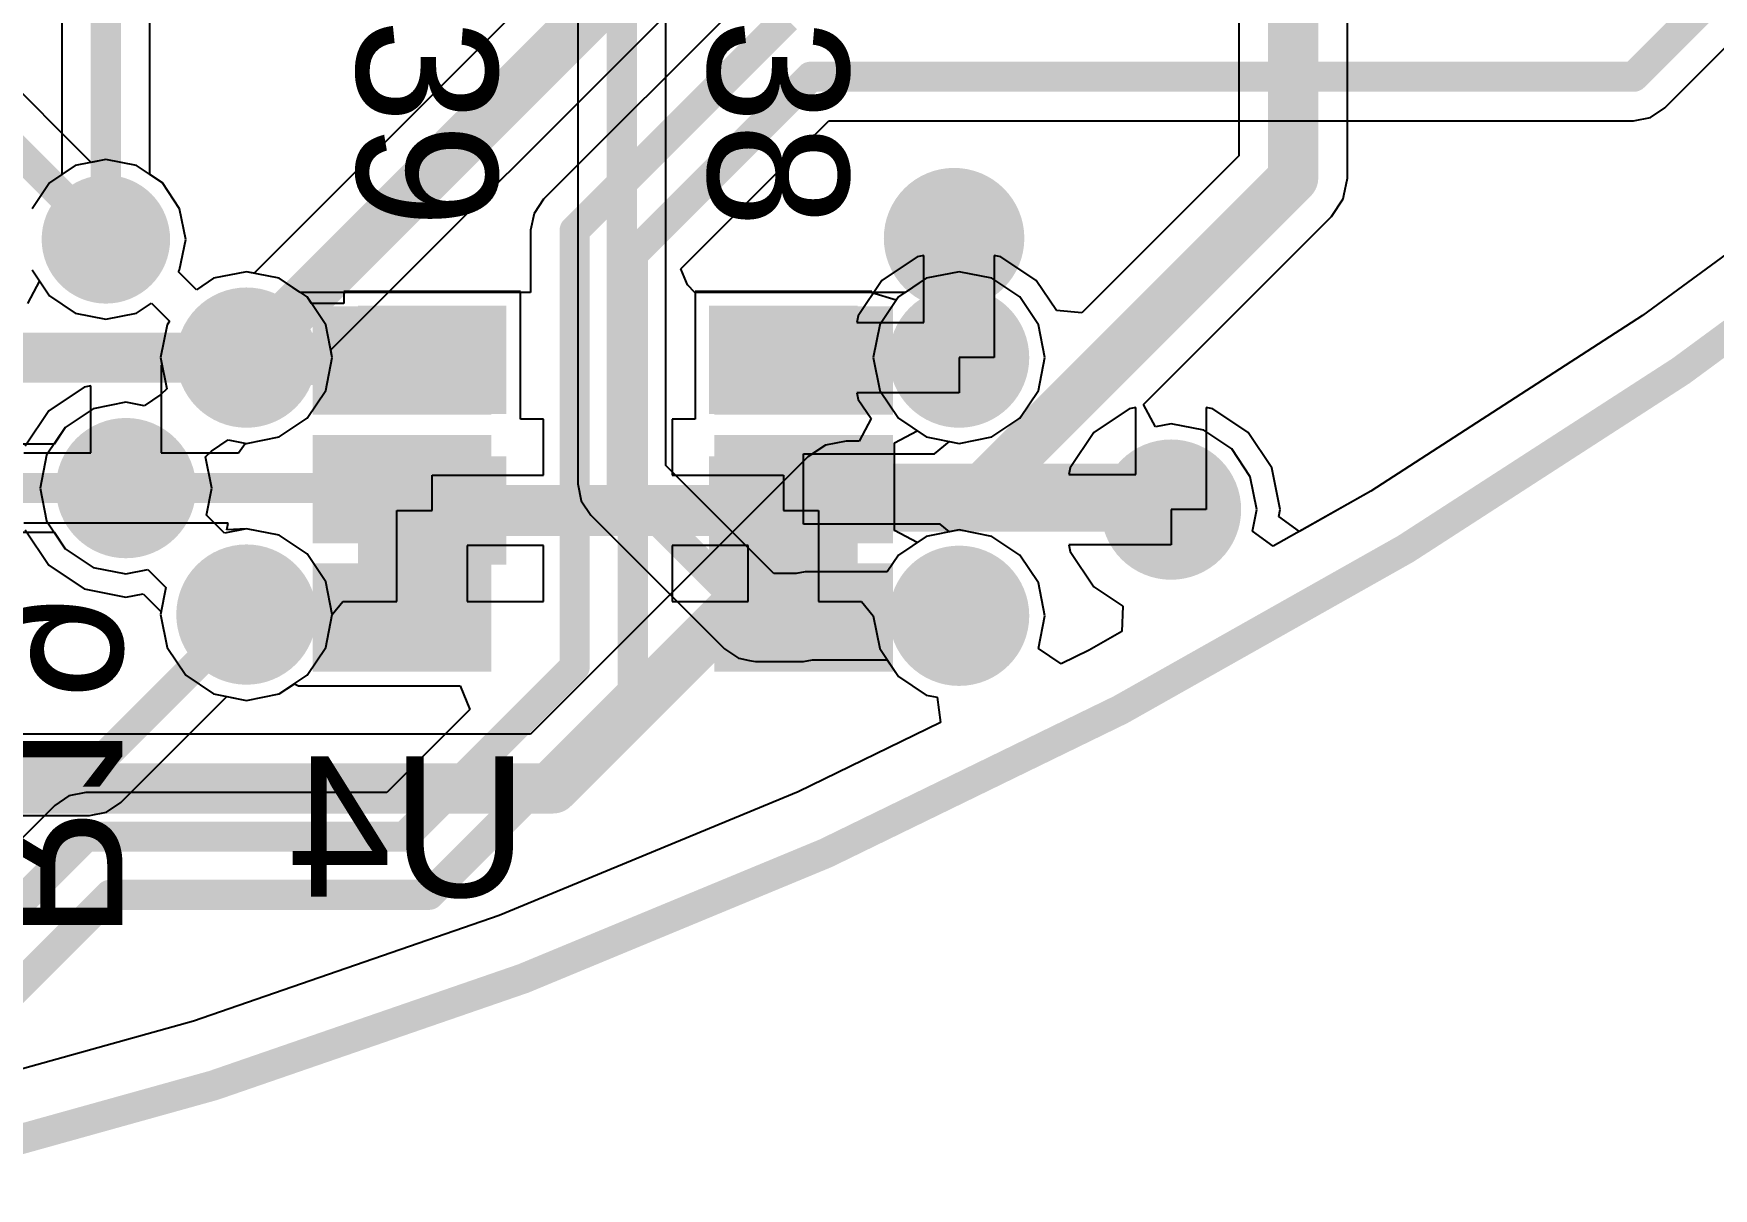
# Model space of a CAD drawing. Header units: millimetres. Extents: x 73 to 190, y 73 to 267.
# Drawn here: x 107.14 to 115.51, y 73.7 to 79.45 of the extents above; entities that cross this region are included whole.
import ezdxf

# ---------------------------------------------------------------- set-up
doc = ezdxf.new("R2010")
doc.units = ezdxf.units.MM
for name, color, linetype in [('BottomLayer', 5, 'Continuous'), ('BottomOverlay', 54, 'Continuous'), ('BottomPaste', 16, 'Continuous'), ('BottomSolder', 6, 'Continuous'), ('DrillDrawing', 1, 'Continuous'), ('KeepOutLayer', 6, 'Continuous'), ('Mechanical1', 6, 'Continuous'), ('MidLayer1', 16, 'Continuous'), ('MidLayer2', 76, 'Continuous'), ('MultiLayer', 9, 'Continuous'), ('TopLayer', 1, 'Continuous'), ('TopOverlay', 2, 'Continuous'), ('TopPaste', 8, 'Continuous'), ('TopSolder', 216, 'Continuous'), ('ViaHoleLayer', 16, 'Continuous')]:
    doc.layers.add(name, color=color, linetype=linetype)

msp = doc.modelspace()

# ---------------------------------------------------------------- linework, layer by layer
at = {"layer": 'BottomLayer'}
for p, q in [((115.265, 79.08), (118.455, 82.27)), ((110.7349, 79.68), (109.68, 78.6251)), ((115.1939, 79.0325), (115.265, 79.08)), ((110.3634, 78.2784), (111.1008, 79.0158)), ((111.1008, 79.0158), (115.11, 79.0158)), ((115.11, 79.0158), (115.1939, 79.0325)), ((116.4521, 79.0005), (115.1542, 78.0455)), ((107.5, 78.8226), (107.3478, 78.7924)), ((107.6522, 78.7924), (107.5, 78.8226)), ((107.3478, 78.7924), (107.2188, 78.7062)), ((107.7812, 78.7062), (107.6522, 78.7924)), ((107.2188, 78.7062), (107.1326, 78.5772)), ((107.8674, 78.5772), (107.7812, 78.7062)), ((107.8976, 78.425), (107.8674, 78.5772)), ((109.68, 78.6251), (109.6325, 78.554)), ((109.6325, 78.554), (109.6158, 78.4701)), ((107.8674, 78.2728), (107.8976, 78.425)), ((109.6158, 78.4701), (109.6158, 78.161)), ((107.1326, 78.2728), (107.2188, 78.1438)), ((107.8615, 78.2641), (107.8674, 78.2728)), ((107.9513, 78.1743), (107.8615, 78.2641)), ((108.2, 78.2636), (108.0363, 78.2311)), ((108.3636, 78.2311), (108.2, 78.2636)), ((110.3964, 78.1987), (110.3634, 78.2784)), ((111.75, 78.2636), (111.5864, 78.2311)), ((111.9136, 78.2311), (111.75, 78.2636)), ((108.0363, 78.2311), (107.9513, 78.1743)), ((108.4685, 78.161), (108.3636, 78.2311)), ((109.49, 78.161), (108.4685, 78.161)), ((109.6158, 78.161), (109.49, 78.161)), ((109.49, 78.161), (109.49, 78.161)), ((110.434, 78.161), (110.3964, 78.1987)), ((110.46, 78.161), (110.434, 78.161)), ((111.4815, 78.161), (110.46, 78.161)), ((110.46, 78.161), (110.46, 78.161)), ((111.5864, 78.2311), (111.4815, 78.161)), ((112.0524, 78.1384), (111.9136, 78.2311)), ((107.2188, 78.1438), (107.3478, 78.0576)), ((107.6522, 78.0576), (107.7275, 78.1079)), ((107.7275, 78.1079), (107.8173, 78.0181)), ((112.1451, 77.9997), (112.0524, 78.1384)), ((107.3478, 78.0576), (107.5, 78.0274)), ((107.5, 78.0274), (107.6522, 78.0576)), ((107.8049, 77.9997), (107.7724, 77.836)), ((107.8173, 78.0181), (107.8049, 77.9997)), ((112.1776, 77.836), (112.1451, 77.9997)), ((115.1542, 78.0455), (113.8009, 77.1705)), ((107.7724, 77.836), (107.8032, 77.6809)), ((112.1451, 77.6724), (112.1776, 77.836)), ((107.7742, 77.6518), (107.6902, 77.5957)), ((107.8032, 77.6809), (107.7742, 77.6518)), ((112.0524, 77.5336), (112.1451, 77.6724)), ((107.4363, 77.5811), (107.2976, 77.4884)), ((107.6, 77.6136), (107.4363, 77.5811)), ((107.6902, 77.5957), (107.6, 77.6136)), ((112.5974, 77.5812), (112.4209, 77.4633)), ((112.6305, 77.5878), (112.5974, 77.5812)), ((112.6305, 77.2538), (112.6305, 77.5878)), ((113.0136, 77.5812), (112.9805, 77.5878)), ((112.9805, 77.5878), (112.9805, 77.0788)), ((113.1901, 77.4633), (113.0136, 77.5812)), ((107.2976, 77.4884), (107.2421, 77.4052)), ((111.9136, 77.4409), (112.0524, 77.5336)), ((107.2421, 77.4052), (106.836, 77.4052)), ((111.6267, 77.356), (111.7022, 77.4179)), ((111.7022, 77.4179), (111.75, 77.4084)), ((111.75, 77.4084), (111.9136, 77.4409)), ((112.4209, 77.4633), (112.3031, 77.2869)), ((113.308, 77.2869), (113.1901, 77.4633)), ((110.975, 77.006), (110.975, 77.356)), ((110.975, 77.356), (111.6267, 77.356)), ((112.3031, 77.2869), (112.2965, 77.2538)), ((112.2965, 77.2538), (112.6305, 77.2538)), ((113.3494, 77.0788), (113.308, 77.2869)), ((113.8009, 77.1705), (113.4454, 76.97)), ((112.9805, 77.0788), (112.8055, 77.0788)), ((112.8055, 77.0788), (112.8055, 76.9038)), ((113.3425, 77.0445), (113.3494, 77.0788)), ((111.656, 77.006), (110.975, 77.006)), ((111.7022, 76.9681), (111.656, 77.006)), ((113.4454, 76.97), (113.3425, 77.0445)), ((106.9268, 76.9668), (107.2421, 76.9668)), ((107.2421, 76.9668), (107.2976, 76.8837)), ((111.75, 76.9776), (111.7022, 76.9681)), ((111.9136, 76.9451), (111.75, 76.9776)), ((112.0524, 76.8524), (111.9136, 76.9451)), ((112.8055, 76.9038), (112.2965, 76.9038)), ((112.2965, 76.9038), (112.3031, 76.8706)), ((107.2976, 76.8837), (107.4363, 76.791)), ((112.1451, 76.7136), (112.0524, 76.8524)), ((112.3031, 76.8706), (112.4209, 76.6942)), ((107.4363, 76.791), (107.6, 76.7584)), ((107.6, 76.7584), (107.7093, 76.7802)), ((107.7093, 76.7802), (107.7991, 76.6903)), ((107.7991, 76.6903), (107.7724, 76.556)), ((112.1776, 76.55), (112.1451, 76.7136)), ((112.4209, 76.6942), (112.5652, 76.5978)), ((112.5652, 76.5978), (112.5604, 76.4709)), ((107.7724, 76.556), (107.8049, 76.3924)), ((112.1451, 76.3864), (112.1776, 76.55)), ((112.5604, 76.4709), (112.3973, 76.3789)), ((107.8049, 76.3924), (107.8976, 76.2536)), ((112.2579, 76.311), (112.1451, 76.3864)), ((112.3973, 76.3789), (112.2579, 76.311)), ((107.8976, 76.2536), (108.0363, 76.1609)), ((108.0363, 76.1609), (108.2, 76.1284)), ((108.2, 76.1284), (108.3636, 76.1609)), ((108.3636, 76.1609), (108.4398, 76.2118)), ((108.4398, 76.2118), (108.46, 76.201)), ((108.46, 76.201), (108.46, 76.201)), ((108.46, 76.201), (108.46, 76.201)), ((108.46, 76.201), (109.265, 76.201)), ((109.265, 76.201), (109.3136, 76.0837)), ((109.3136, 76.0837), (108.8991, 75.6692)), ((107.3161, 75.6525), (107.245, 75.605)), ((107.4, 75.6692), (107.3161, 75.6525)), ((108.8991, 75.6692), (107.4, 75.6692)), ((107.245, 75.605), (106.7919, 75.1519))]:
    msp.add_line(p, q, dxfattribs=at)
for points, const_width in [([(115.11, 79.235), (118.3, 82.425)], 0.15), ([(109.835, 78.4701), (110.8899, 79.525)], 0.15), ([(110.125, 78.35), (111.01, 79.235)], 0.15), ([(111.01, 79.235), (115.11, 79.235)], 0.15), ([(109.835, 76.2951), (109.835, 78.4701)], 0.15), ([(110.125, 76.175), (110.125, 78.35)], 0.15), ([(108.2, 77.836), (108.96, 77.836)], 0.25), ([(108.96, 77.836), (108.975, 77.821)], 0.25), ([(110.975, 77.821), (110.99, 77.836)], 0.15), ([(110.99, 77.836), (111.75, 77.836)], 0.15), ([(106.836, 77.186), (107.6, 77.186)], 0.15), ([(107.6, 77.186), (108.97, 77.186)], 0.15), ([(108.97, 77.186), (108.975, 77.181)], 0.15), ([(110.975, 77.181), (112.7033, 77.181)], 0.254), ([(112.7033, 77.181), (112.8055, 77.0788)], 0.254), ([(108.2, 76.556), (108.96, 76.556)], 0.15), ([(108.96, 76.556), (108.975, 76.541)], 0.15), ([(110.975, 76.541), (110.984, 76.55)], 0.15), ([(110.984, 76.55), (111.75, 76.55)], 0.15), ([(108.9899, 75.45), (109.835, 76.2951)], 0.15), ([(109.11, 75.16), (110.125, 76.175)], 0.15), ([(106.8827, 74.9327), (107.4, 75.45)], 0.15), ([(107.4, 75.45), (108.9899, 75.45)], 0.15), ([(106.8278, 74.4677), (107.5201, 75.16)], 0.15), ([(107.5201, 75.16), (109.11, 75.16)], 0.15)]:
    msp.add_lwpolyline(points, dxfattribs=dict(at, const_width=const_width))
for points, const_width in [([(110.9725, 79.235, 1), (111.0475, 79.235, 1)], 0.075), ([(110.9725, 79.235, 1), (111.0475, 79.235, 1)], 0.075), ([(115.0725, 79.235, 1), (115.1475, 79.235, 1)], 0.075), ([(115.0725, 79.235, 1), (115.1475, 79.235, 1)], 0.075), ([(107.375, 78.425, 1), (107.625, 78.425, 1)], 0.25), ([(109.7975, 78.4701, 1), (109.8725, 78.4701, 1)], 0.075), ([(109.7975, 78.4701, 1), (109.8725, 78.4701, 1)], 0.075), ([(110.0875, 78.35, 1), (110.1625, 78.35, 1)], 0.075), ([(110.0875, 78.35, 1), (110.1625, 78.35, 1)], 0.075), ([(108.0603, 77.836, 1), (108.3397, 77.836, 1)], 0.2794), ([(111.6103, 77.836, 1), (111.8897, 77.836, 1)], 0.2794), ([(108.1375, 77.836, 1), (108.2625, 77.836, 1)], 0.125), ([(108.8975, 77.836, 1), (109.0225, 77.836, 1)], 0.125), ([(108.8975, 77.836, 1), (109.0225, 77.836, 1)], 0.125), ([(108.9125, 77.821, 1), (109.0375, 77.821, 1)], 0.125), ([(110.9525, 77.836, 1), (111.0275, 77.836, 1)], 0.075), ([(110.9525, 77.836, 1), (111.0275, 77.836, 1)], 0.075), ([(111.7125, 77.836, 1), (111.7875, 77.836, 1)], 0.075), ([(110.9375, 77.821, 1), (111.0125, 77.821, 1)], 0.075), ([(107.4603, 77.186, 1), (107.7397, 77.186, 1)], 0.2794), ([(112.6658, 77.0788, 1), (112.9452, 77.0788, 1)], 0.2794), ([(107.5625, 77.186, 1), (107.6375, 77.186, 1)], 0.075), ([(107.5625, 77.186, 1), (107.6375, 77.186, 1)], 0.075), ([(108.9325, 77.186, 1), (109.0075, 77.186, 1)], 0.075), ([(108.9325, 77.186, 1), (109.0075, 77.186, 1)], 0.075), ([(108.9375, 77.181, 1), (109.0125, 77.181, 1)], 0.075), ([(110.9115, 77.181, 1), (111.0385, 77.181, 1)], 0.127), ([(112.6398, 77.181, 1), (112.7668, 77.181, 1)], 0.127), ([(112.6398, 77.181, 1), (112.7668, 77.181, 1)], 0.127), ([(112.742, 77.0788, 1), (112.869, 77.0788, 1)], 0.127), ([(108.0603, 76.556, 1), (108.3397, 76.556, 1)], 0.2794), ([(111.6103, 76.55, 1), (111.8897, 76.55, 1)], 0.2794), ([(108.1625, 76.556, 1), (108.2375, 76.556, 1)], 0.075), ([(108.9225, 76.556, 1), (108.9975, 76.556, 1)], 0.075), ([(108.9225, 76.556, 1), (108.9975, 76.556, 1)], 0.075), ([(108.9375, 76.541, 1), (109.0125, 76.541, 1)], 0.075), ([(110.9375, 76.541, 1), (111.0125, 76.541, 1)], 0.075), ([(110.9465, 76.55, 1), (111.0215, 76.55, 1)], 0.075), ([(110.9465, 76.55, 1), (111.0215, 76.55, 1)], 0.075), ([(111.7125, 76.55, 1), (111.7875, 76.55, 1)], 0.075), ([(109.7975, 76.2951, 1), (109.8725, 76.2951, 1)], 0.075), ([(109.7975, 76.2951, 1), (109.8725, 76.2951, 1)], 0.075), ([(110.0875, 76.175, 1), (110.1625, 76.175, 1)], 0.075), ([(110.0875, 76.175, 1), (110.1625, 76.175, 1)], 0.075), ([(107.3625, 75.45, 1), (107.4375, 75.45, 1)], 0.075), ([(107.3625, 75.45, 1), (107.4375, 75.45, 1)], 0.075), ([(108.9524, 75.45, 1), (109.0274, 75.45, 1)], 0.075), ([(108.9524, 75.45, 1), (109.0274, 75.45, 1)], 0.075), ([(107.4826, 75.16, 1), (107.5576, 75.16, 1)], 0.075), ([(107.4826, 75.16, 1), (107.5576, 75.16, 1)], 0.075), ([(109.0725, 75.16, 1), (109.1475, 75.16, 1)], 0.075), ([(109.0725, 75.16, 1), (109.1475, 75.16, 1)], 0.075)]:
    msp.add_lwpolyline(points, format="xyb", close=True, dxfattribs=dict(at, const_width=const_width))
for points in [[(109.35, 77.621), (109.35, 78.021), (108.6, 77.621), (108.6, 78.021)], [(111.35, 77.621), (111.35, 78.021), (110.6, 77.621), (110.6, 78.021)], [(108.6, 77.381), (108.6, 76.981), (109.35, 77.381), (109.35, 76.981)], [(110.6, 77.381), (110.6, 76.981), (111.35, 77.381), (111.35, 76.981)], [(108.6, 76.741), (108.6, 76.341), (109.35, 76.741), (109.35, 76.341)], [(110.6, 76.741), (110.6, 76.341), (111.35, 76.741), (111.35, 76.341)]]:
    msp.add_solid(points, dxfattribs=at)
at = {"layer": 'BottomOverlay'}
for points, const_width in [([(111.825, 78.431, 1), (111.625, 78.431, 1)], 0.5), ([(111.5, 78.431, 1), (111.75, 78.431, 1)], 0.25), ([(111.7, 78.431, 1), (111.95, 78.431, 1)], 0.25)]:
    msp.add_lwpolyline(points, format="xyb", close=True, dxfattribs=dict(at, const_width=const_width))
at = {"layer": 'BottomPaste'}
for points in [[(109.3, 77.671), (109.3, 77.971), (108.65, 77.671), (108.65, 77.971)], [(111.3, 77.671), (111.3, 77.971), (110.65, 77.671), (110.65, 77.971)], [(108.65, 77.331), (108.65, 77.031), (109.3, 77.331), (109.3, 77.031)], [(110.65, 77.331), (110.65, 77.031), (111.3, 77.331), (111.3, 77.031)], [(108.65, 76.691), (108.65, 76.391), (109.3, 76.691), (109.3, 76.391)], [(110.65, 76.691), (110.65, 76.391), (111.3, 76.691), (111.3, 76.391)]]:
    msp.add_solid(points, dxfattribs=at)
at = {"layer": 'BottomSolder'}
for points, const_width in [([(107.34, 78.425, 1), (107.66, 78.425, 1)], 0.32), ([(108.0253, 77.836, 1), (108.3747, 77.836, 1)], 0.3494), ([(111.5753, 77.836, 1), (111.9247, 77.836, 1)], 0.3494), ([(107.4253, 77.186, 1), (107.7747, 77.186, 1)], 0.3494), ([(112.6308, 77.0788, 1), (112.9802, 77.0788, 1)], 0.3494), ([(108.0253, 76.556, 1), (108.3747, 76.556, 1)], 0.3494), ([(111.5753, 76.55, 1), (111.9247, 76.55, 1)], 0.3494)]:
    msp.add_lwpolyline(points, format="xyb", close=True, dxfattribs=dict(at, const_width=const_width))
for points in [[(109.42, 77.551), (109.42, 78.091), (108.53, 77.551), (108.53, 78.091)], [(111.42, 77.551), (111.42, 78.091), (110.53, 77.551), (110.53, 78.091)], [(108.53, 77.451), (108.53, 76.911), (109.42, 77.451), (109.42, 76.911)], [(110.53, 77.451), (110.53, 76.911), (111.42, 77.451), (111.42, 76.911)], [(108.53, 76.811), (108.53, 76.271), (109.42, 76.811), (109.42, 76.271)], [(110.53, 76.811), (110.53, 76.271), (111.42, 76.811), (111.42, 76.271)]]:
    msp.add_solid(points, dxfattribs=at)
at = {"layer": 'DrillDrawing', "const_width": 0.15}
for points in [[(115.3448, 77.7693), (116.6591, 78.7363)], [(113.9745, 76.8833), (115.3448, 77.7693)], [(112.5533, 76.0817), (113.9745, 76.8833)], [(111.0862, 75.3674), (112.5533, 76.0817)], [(109.5787, 74.743), (111.0862, 75.3674)], [(108.0363, 74.2107), (109.5787, 74.743)], [(106.4645, 73.7726), (108.0363, 74.2107)]]:
    msp.add_lwpolyline(points, dxfattribs=at)
at = {"layer": 'DrillDrawing'}
for points, const_width in [([(107.45, 78.425, 1), (107.55, 78.425, 1)], 0.1), ([(108.1238, 77.836, 1), (108.2762, 77.836, 1)], 0.1524), ([(111.6738, 77.836, 1), (111.8262, 77.836, 1)], 0.1524), ([(115.3073, 77.7693, 1), (115.3823, 77.7693, 1)], 0.075), ([(115.3073, 77.7693, 1), (115.3823, 77.7693, 1)], 0.075), ([(107.5238, 77.186, 1), (107.6762, 77.186, 1)], 0.1524), ([(112.7293, 77.0788, 1), (112.8817, 77.0788, 1)], 0.1524), ([(113.937, 76.8833, 1), (114.012, 76.8833, 1)], 0.075), ([(113.937, 76.8833, 1), (114.012, 76.8833, 1)], 0.075), ([(108.1238, 76.556, 1), (108.2762, 76.556, 1)], 0.1524), ([(111.6738, 76.55, 1), (111.8262, 76.55, 1)], 0.1524), ([(112.5158, 76.0817, 1), (112.5908, 76.0817, 1)], 0.075), ([(112.5158, 76.0817, 1), (112.5908, 76.0817, 1)], 0.075), ([(111.0487, 75.3674, 1), (111.1237, 75.3674, 1)], 0.075), ([(111.0487, 75.3674, 1), (111.1237, 75.3674, 1)], 0.075), ([(109.5412, 74.743, 1), (109.6163, 74.743, 1)], 0.075), ([(109.5412, 74.743, 1), (109.6163, 74.743, 1)], 0.075), ([(107.9988, 74.2107, 1), (108.0738, 74.2107, 1)], 0.075), ([(107.9988, 74.2107, 1), (108.0738, 74.2107, 1)], 0.075)]:
    msp.add_lwpolyline(points, format="xyb", close=True, dxfattribs=dict(at, const_width=const_width))
at = {"layer": 'KeepOutLayer', "const_width": 0.15}
for points in [[(115.3448, 77.7693), (116.6591, 78.7363)], [(113.9745, 76.8833), (115.3448, 77.7693)], [(112.5533, 76.0817), (113.9745, 76.8833)], [(111.0862, 75.3674), (112.5533, 76.0817)], [(109.5787, 74.743), (111.0862, 75.3674)], [(108.0363, 74.2107), (109.5787, 74.743)], [(106.4645, 73.7726), (108.0363, 74.2107)]]:
    msp.add_lwpolyline(points, dxfattribs=at)
at = {"layer": 'KeepOutLayer', "const_width": 0.075}
for points in [[(115.3073, 77.7693, 1), (115.3823, 77.7693, 1)], [(115.3073, 77.7693, 1), (115.3823, 77.7693, 1)], [(113.937, 76.8833, 1), (114.012, 76.8833, 1)], [(113.937, 76.8833, 1), (114.012, 76.8833, 1)], [(112.5158, 76.0817, 1), (112.5908, 76.0817, 1)], [(112.5158, 76.0817, 1), (112.5908, 76.0817, 1)], [(111.0487, 75.3674, 1), (111.1237, 75.3674, 1)], [(111.0487, 75.3674, 1), (111.1237, 75.3674, 1)], [(109.5412, 74.743, 1), (109.6163, 74.743, 1)], [(109.5412, 74.743, 1), (109.6163, 74.743, 1)], [(107.9988, 74.2107, 1), (108.0738, 74.2107, 1)], [(107.9988, 74.2107, 1), (108.0738, 74.2107, 1)]]:
    msp.add_lwpolyline(points, format="xyb", close=True, dxfattribs=at)
at = {"layer": 'Mechanical1', "const_width": 0.15}
for points in [[(115.3448, 77.7693), (116.6591, 78.7363)], [(113.9745, 76.8833), (115.3448, 77.7693)], [(112.5533, 76.0817), (113.9745, 76.8833)], [(111.0862, 75.3674), (112.5533, 76.0817)], [(109.5787, 74.743), (111.0862, 75.3674)], [(108.0363, 74.2107), (109.5787, 74.743)], [(106.4645, 73.7726), (108.0363, 74.2107)]]:
    msp.add_lwpolyline(points, dxfattribs=at)
at = {"layer": 'Mechanical1', "const_width": 0.075}
for points in [[(115.3073, 77.7693, 1), (115.3823, 77.7693, 1)], [(115.3073, 77.7693, 1), (115.3823, 77.7693, 1)], [(113.937, 76.8833, 1), (114.012, 76.8833, 1)], [(113.937, 76.8833, 1), (114.012, 76.8833, 1)], [(112.5158, 76.0817, 1), (112.5908, 76.0817, 1)], [(112.5158, 76.0817, 1), (112.5908, 76.0817, 1)], [(111.0487, 75.3674, 1), (111.1237, 75.3674, 1)], [(111.0487, 75.3674, 1), (111.1237, 75.3674, 1)], [(109.5412, 74.743, 1), (109.6163, 74.743, 1)], [(109.5412, 74.743, 1), (109.6163, 74.743, 1)], [(107.9988, 74.2107, 1), (108.0738, 74.2107, 1)], [(107.9988, 74.2107, 1), (108.0738, 74.2107, 1)]]:
    msp.add_lwpolyline(points, format="xyb", close=True, dxfattribs=at)
at = {"layer": 'MidLayer1'}
for p, q in [((107.2808, 81.5), (107.2808, 78.7476)), ((107.7192, 78.7476), (107.7192, 81.1846)), ((109.8508, 80.5808), (109.8508, 77.207)), ((110.2892, 77.2978), (110.2892, 80.5741)), ((116.4521, 79.0005), (115.1542, 78.0455)), ((107.2808, 78.7476), (107.2188, 78.7062)), ((107.7812, 78.7062), (107.7192, 78.7476)), ((107.2188, 78.7062), (107.1326, 78.5772)), ((107.8674, 78.5772), (107.7812, 78.7062)), ((107.8976, 78.425), (107.8674, 78.5772)), ((107.8674, 78.2728), (107.8976, 78.425)), ((107.1326, 78.2728), (107.2188, 78.1438)), ((107.8615, 78.2641), (107.8674, 78.2728)), ((107.9513, 78.1743), (107.8615, 78.2641)), ((108.2, 78.2636), (108.0363, 78.2311)), ((108.3636, 78.2311), (108.2, 78.2636)), ((111.75, 78.2636), (111.5864, 78.2311)), ((111.9136, 78.2311), (111.75, 78.2636)), ((108.0363, 78.2311), (107.9513, 78.1743)), ((108.5024, 78.1384), (108.3636, 78.2311)), ((111.5864, 78.2311), (111.4476, 78.1384)), ((112.0524, 78.1384), (111.9136, 78.2311)), ((107.2188, 78.1438), (107.3478, 78.0576)), ((107.6522, 78.0576), (107.7275, 78.1079)), ((107.7275, 78.1079), (107.8173, 78.0181)), ((108.5951, 77.9997), (108.5024, 78.1384)), ((111.4476, 78.1384), (111.3549, 77.9997)), ((112.1451, 77.9997), (112.0524, 78.1384)), ((107.3478, 78.0576), (107.5, 78.0274)), ((107.5, 78.0274), (107.6522, 78.0576)), ((107.8049, 77.9997), (107.7724, 77.836)), ((107.8173, 78.0181), (107.8049, 77.9997)), ((108.6276, 77.836), (108.5951, 77.9997)), ((111.3549, 77.9997), (111.3224, 77.836)), ((112.1776, 77.836), (112.1451, 77.9997)), ((115.1542, 78.0455), (113.8009, 77.1705)), ((107.7724, 77.836), (107.8032, 77.6809)), ((108.5951, 77.6724), (108.6276, 77.836)), ((111.3224, 77.836), (111.3549, 77.6724)), ((112.1451, 77.6724), (112.1776, 77.836)), ((107.7742, 77.6518), (107.6902, 77.5957)), ((107.8032, 77.6809), (107.7742, 77.6518)), ((108.5024, 77.5336), (108.5951, 77.6724)), ((111.3549, 77.6724), (111.4476, 77.5336)), ((112.0524, 77.5336), (112.1451, 77.6724)), ((107.4363, 77.5811), (107.2976, 77.4884)), ((107.6, 77.6136), (107.4363, 77.5811)), ((107.6902, 77.5957), (107.6, 77.6136)), ((112.5974, 77.5812), (112.4209, 77.4633)), ((112.6305, 77.5878), (112.5974, 77.5812)), ((112.6305, 77.2538), (112.6305, 77.5878)), ((113.0136, 77.5812), (112.9805, 77.5878)), ((112.9805, 77.5878), (112.9805, 77.0788)), ((113.1901, 77.4633), (113.0136, 77.5812)), ((107.2976, 77.4884), (107.2049, 77.3497)), ((108.3636, 77.4409), (108.5024, 77.5336)), ((111.4476, 77.5336), (111.5864, 77.4409)), ((111.9136, 77.4409), (112.0524, 77.5336)), ((108.0258, 77.3702), (108.1098, 77.4263)), ((108.1098, 77.4263), (108.2, 77.4084)), ((108.2, 77.4084), (108.3636, 77.4409)), ((111.5864, 77.4409), (111.75, 77.4084)), ((111.75, 77.4084), (111.9136, 77.4409)), ((112.4209, 77.4633), (112.3031, 77.2869)), ((113.308, 77.2869), (113.1901, 77.4633)), ((107.2049, 77.3497), (107.1724, 77.186)), ((107.9967, 77.3412), (108.0258, 77.3702)), ((108.0276, 77.186), (107.9967, 77.3412)), ((110.8268, 76.7602), (110.2892, 77.2978)), ((112.3031, 77.2869), (112.2965, 77.2538)), ((112.2965, 77.2538), (112.6305, 77.2538)), ((113.3494, 77.0788), (113.308, 77.2869)), ((107.1724, 77.186), (107.2049, 77.0224)), ((108.0009, 77.0517), (108.0276, 77.186)), ((109.8508, 77.207), (109.8675, 77.1231)), ((113.8009, 77.1705), (113.4454, 76.97)), ((109.8675, 77.1231), (109.8675, 77.1231)), ((109.8675, 77.1231), (109.8675, 77.1231)), ((109.8675, 77.1231), (109.915, 77.0519)), ((112.9805, 77.0788), (112.8055, 77.0788)), ((112.8055, 77.0788), (112.8055, 76.9038)), ((113.3425, 77.0445), (113.3494, 77.0788)), ((107.2049, 77.0224), (107.2976, 76.8837)), ((108.0907, 76.9619), (108.0009, 77.0517)), ((108.2, 76.9836), (108.0907, 76.9619)), ((108.3636, 76.9511), (108.2, 76.9836)), ((109.915, 77.0519), (110.581, 76.386)), ((113.4454, 76.97), (113.3425, 77.0445)), ((108.5024, 76.8584), (108.3636, 76.9511)), ((111.5864, 76.9451), (111.4476, 76.8524)), ((111.75, 76.9776), (111.5864, 76.9451)), ((111.9136, 76.9451), (111.75, 76.9776)), ((112.0524, 76.8524), (111.9136, 76.9451)), ((112.8055, 76.9038), (112.2965, 76.9038)), ((112.2965, 76.9038), (112.3031, 76.8706)), ((107.2976, 76.8837), (107.4363, 76.791)), ((108.5951, 76.7196), (108.5024, 76.8584)), ((111.4476, 76.8524), (111.3921, 76.7692)), ((112.1451, 76.7136), (112.0524, 76.8524)), ((112.3031, 76.8706), (112.4209, 76.6942)), ((107.4363, 76.791), (107.6, 76.7584)), ((107.6, 76.7584), (107.7093, 76.7802)), ((107.7093, 76.7802), (107.7991, 76.6903)), ((110.9388, 76.7602), (110.8268, 76.7602)), ((110.984, 76.7692), (110.9388, 76.7602)), ((111.3921, 76.7692), (110.984, 76.7692)), ((107.7991, 76.6903), (107.7724, 76.556)), ((108.6276, 76.556), (108.5951, 76.7196)), ((112.1776, 76.55), (112.1451, 76.7136)), ((112.4209, 76.6942), (112.5652, 76.5978)), ((112.5652, 76.5978), (112.5604, 76.4709)), ((107.7724, 76.556), (107.8049, 76.3924)), ((108.5951, 76.3924), (108.6276, 76.556)), ((112.1451, 76.3864), (112.1776, 76.55)), ((112.5604, 76.4709), (112.3973, 76.3789)), ((107.8049, 76.3924), (107.8976, 76.2536)), ((108.5024, 76.2536), (108.5951, 76.3924)), ((110.581, 76.386), (110.6519, 76.3386)), ((110.6519, 76.3386), (110.6521, 76.3385)), ((110.6521, 76.3385), (110.6521, 76.3385)), ((110.6521, 76.3385), (110.6521, 76.3385)), ((110.6521, 76.3385), (110.7056, 76.3278)), ((110.7056, 76.3278), (110.736, 76.3218)), ((110.736, 76.3218), (110.975, 76.3218)), ((110.975, 76.3218), (111.0201, 76.3308)), ((111.0201, 76.3308), (111.3921, 76.3308)), ((111.3921, 76.3308), (111.4476, 76.2476)), ((112.2579, 76.311), (112.1451, 76.3864)), ((112.3973, 76.3789), (112.2579, 76.311)), ((107.8976, 76.2536), (108.0363, 76.1609)), ((108.3636, 76.1609), (108.5024, 76.2536)), ((111.4476, 76.2476), (111.5864, 76.1549)), ((108.0363, 76.1609), (108.2, 76.1284)), ((108.2, 76.1284), (108.3636, 76.1609)), ((111.5864, 76.1549), (111.6403, 76.1442)), ((111.6403, 76.1442), (111.6566, 76.0182)), ((111.6566, 76.0182), (110.9485, 75.6735)), ((110.9485, 75.6735), (109.4597, 75.0568)), ((109.4597, 75.0568), (107.9364, 74.5311)), ((107.9364, 74.5311), (106.607, 74.1605))]:
    msp.add_line(p, q, dxfattribs=at)
at = {"layer": 'MidLayer1', "const_width": 0.15}
for points in [[(107.5, 78.425), (107.5, 81.5)], [(110.07, 77.207), (110.07, 80.895)], [(110.07, 77.207), (110.736, 76.541)], [(110.736, 76.541), (110.975, 76.541)], [(110.984, 76.55), (111.75, 76.55)]]:
    msp.add_lwpolyline(points, dxfattribs=at)
at = {"layer": 'MidLayer1'}
for points, const_width in [([(107.375, 78.425, 1), (107.625, 78.425, 1)], 0.25), ([(107.4625, 78.425, 1), (107.5375, 78.425, 1)], 0.075), ([(108.0603, 77.836, 1), (108.3397, 77.836, 1)], 0.2794), ([(111.6103, 77.836, 1), (111.8897, 77.836, 1)], 0.2794), ([(107.4603, 77.186, 1), (107.7397, 77.186, 1)], 0.2794), ([(112.6658, 77.0788, 1), (112.9452, 77.0788, 1)], 0.2794), ([(110.0325, 77.207, 1), (110.1075, 77.207, 1)], 0.075), ([(110.0325, 77.207, 1), (110.1075, 77.207, 1)], 0.075), ([(108.0603, 76.556, 1), (108.3397, 76.556, 1)], 0.2794), ([(111.6103, 76.55, 1), (111.8897, 76.55, 1)], 0.2794), ([(110.6985, 76.541, 1), (110.7735, 76.541, 1)], 0.075), ([(110.6985, 76.541, 1), (110.7735, 76.541, 1)], 0.075), ([(110.9375, 76.541, 1), (111.0125, 76.541, 1)], 0.075), ([(110.9465, 76.55, 1), (111.0215, 76.55, 1)], 0.075), ([(111.7125, 76.55, 1), (111.7875, 76.55, 1)], 0.075)]:
    msp.add_lwpolyline(points, format="xyb", close=True, dxfattribs=dict(at, const_width=const_width))
at = {"layer": 'MidLayer2'}
for p, q in [((113.433, 83.4511), (108.2379, 78.2561)), ((108.6201, 77.874), (113.0551, 82.309)), ((113.1437, 82.0389), (113.1437, 78.8419)), ((113.6841, 78.73), (113.6841, 81.804)), ((116.4521, 79.0005), (115.1542, 78.0455)), ((107.5, 78.8226), (107.3478, 78.7924)), ((107.6522, 78.7924), (107.5, 78.8226)), ((113.1437, 78.8419), (112.3607, 78.0589)), ((107.3478, 78.7924), (107.2188, 78.7062)), ((107.7812, 78.7062), (107.6522, 78.7924)), ((107.2188, 78.7062), (107.1326, 78.5772)), ((107.8674, 78.5772), (107.7812, 78.7062)), ((113.6669, 78.6438), (113.6841, 78.73)), ((113.6841, 78.73), (113.6841, 78.73)), ((107.8976, 78.425), (107.8674, 78.5772)), ((113.6049, 78.5389), (113.6635, 78.6266)), ((113.6635, 78.6266), (113.6669, 78.6438)), ((112.6692, 77.6032), (113.6049, 78.5389)), ((107.8674, 78.2728), (107.8976, 78.425)), ((111.5419, 78.3385), (111.3654, 78.2206)), ((111.575, 78.3451), (111.5419, 78.3385)), ((111.575, 78.011), (111.575, 78.3451)), ((111.9581, 78.3385), (111.925, 78.3451)), ((111.925, 78.3451), (111.925, 77.836)), ((112.1346, 78.2206), (111.9581, 78.3385)), ((107.1326, 78.2728), (107.2188, 78.1438)), ((107.8615, 78.2641), (107.8674, 78.2728)), ((107.9513, 78.1743), (107.8615, 78.2641)), ((108.2, 78.2636), (108.0363, 78.2311)), ((108.2379, 78.2561), (108.2, 78.2636)), ((108.0363, 78.2311), (107.9513, 78.1743)), ((111.3654, 78.2206), (111.2475, 78.0441)), ((112.2343, 78.0713), (112.1346, 78.2206)), ((107.2188, 78.1438), (107.3478, 78.0576)), ((107.6522, 78.0576), (107.7275, 78.1079)), ((107.7275, 78.1079), (107.8173, 78.0181)), ((112.3607, 78.0589), (112.2343, 78.0713)), ((107.3478, 78.0576), (107.5, 78.0274)), ((107.5, 78.0274), (107.6522, 78.0576)), ((107.8049, 77.9997), (107.7724, 77.836)), ((107.8173, 78.0181), (107.8049, 77.9997)), ((111.2475, 78.0441), (111.241, 78.011)), ((111.241, 78.011), (111.575, 78.011)), ((115.1542, 78.0455), (113.8009, 77.1705)), ((107.7724, 77.836), (107.7792, 77.8019)), ((108.5951, 77.6724), (108.6276, 77.836)), ((108.6276, 77.836), (108.6201, 77.874)), ((111.925, 77.836), (111.75, 77.836)), ((111.75, 77.836), (111.75, 77.661)), ((107.7792, 77.8019), (107.775, 77.7977)), ((107.775, 77.7977), (107.775, 77.361)), ((107.3919, 77.6885), (107.2154, 77.5706)), ((107.425, 77.6951), (107.3919, 77.6885)), ((107.425, 77.361), (107.425, 77.6951)), ((108.5024, 77.5336), (108.5951, 77.6724)), ((111.75, 77.661), (111.241, 77.661)), ((111.241, 77.661), (111.2475, 77.6279)), ((107.2154, 77.5706), (107.0975, 77.3942)), ((111.2475, 77.6279), (111.3115, 77.5322)), ((112.729, 77.4912), (112.6692, 77.6032)), ((108.3636, 77.4409), (108.5024, 77.5336)), ((111.3115, 77.5322), (111.2516, 77.4202)), ((112.8055, 77.5064), (112.729, 77.4912)), ((112.9691, 77.4738), (112.8055, 77.5064)), ((108.1609, 77.361), (108.1937, 77.4075)), ((108.1937, 77.4075), (108.2, 77.4084)), ((108.2, 77.4084), (108.3636, 77.4409)), ((108.2, 77.4084), (108.2, 77.4084)), ((108.2, 77.4084), (108.2, 77.4084)), ((111.0842, 77.3996), (110.9966, 77.3411)), ((111.1876, 77.4202), (111.0842, 77.3996)), ((111.2516, 77.4202), (111.1876, 77.4202)), ((113.1079, 77.3811), (112.9691, 77.4738)), ((107.0909, 77.361), (107.425, 77.361)), ((107.775, 77.361), (108.1609, 77.361)), ((110.9966, 77.3411), (109.6157, 75.9602)), ((113.2006, 77.2424), (113.1079, 77.3811)), ((113.2331, 77.0788), (113.2006, 77.2424)), ((113.8009, 77.1705), (113.3145, 76.8962)), ((113.2116, 76.9707), (113.2331, 77.0788)), ((108.109, 77.011), (107.0909, 77.011)), ((108.1024, 76.9779), (108.109, 77.011)), ((108.2, 76.9836), (108.1024, 76.9779)), ((108.3636, 76.9511), (108.2, 76.9836)), ((108.2, 76.9836), (108.2, 76.9836)), ((108.2, 76.9836), (108.2, 76.9836)), ((107.0975, 76.9779), (107.2154, 76.8015)), ((108.1024, 76.9779), (108.1024, 76.9779)), ((108.5024, 76.8584), (108.3636, 76.9511)), ((113.3145, 76.8962), (113.2116, 76.9707)), ((108.5951, 76.7196), (108.5024, 76.8584)), ((107.2154, 76.8015), (107.3919, 76.6836)), ((107.3919, 76.6836), (107.6, 76.6422)), ((107.6, 76.6422), (107.6852, 76.6591)), ((107.6852, 76.6591), (107.775, 76.5693)), ((108.6276, 76.556), (108.5951, 76.7196)), ((107.775, 76.5693), (107.7724, 76.556)), ((107.7724, 76.556), (107.8049, 76.3924)), ((108.5951, 76.3924), (108.6276, 76.556)), ((107.8049, 76.3924), (107.8976, 76.2536)), ((108.5024, 76.2536), (108.5951, 76.3924)), ((107.8976, 76.2536), (108.0363, 76.1609)), ((108.3636, 76.1609), (108.5024, 76.2536)), ((108.0363, 76.1609), (108.2, 76.1284)), ((108.2, 76.1284), (108.3636, 76.1609)), ((109.6157, 75.9602), (102.1538, 75.9602))]:
    msp.add_line(p, q, dxfattribs=at)
at = {"layer": 'MidLayer2', "const_width": 0.25}
for points in [[(108.2, 77.836), (115.5, 85.136)], [(113.4139, 78.73), (113.4139, 82.0389)], [(111.8339, 77.15), (113.4139, 78.73)], [(109.7276, 75.69), (111.1876, 77.15)], [(111.1876, 77.15), (111.8339, 77.15)], [(101.0731, 75.69), (109.7276, 75.69)]]:
    msp.add_lwpolyline(points, dxfattribs=at)
at = {"layer": 'MidLayer2'}
for points, const_width in [([(113.3514, 78.73, 1), (113.4764, 78.73, 1)], 0.125), ([(113.3514, 78.73, 1), (113.4764, 78.73, 1)], 0.125), ([(107.375, 78.425, 1), (107.625, 78.425, 1)], 0.25), ([(108.0603, 77.836, 1), (108.3397, 77.836, 1)], 0.2794), ([(111.6103, 77.836, 1), (111.8897, 77.836, 1)], 0.2794), ([(108.1375, 77.836, 1), (108.2625, 77.836, 1)], 0.125), ([(107.4603, 77.186, 1), (107.7397, 77.186, 1)], 0.2794), ([(112.6658, 77.0788, 1), (112.9452, 77.0788, 1)], 0.2794), ([(111.1251, 77.15, 1), (111.2501, 77.15, 1)], 0.125), ([(111.1251, 77.15, 1), (111.2501, 77.15, 1)], 0.125), ([(111.7714, 77.15, 1), (111.8964, 77.15, 1)], 0.125), ([(111.7714, 77.15, 1), (111.8964, 77.15, 1)], 0.125), ([(108.0603, 76.556, 1), (108.3397, 76.556, 1)], 0.2794), ([(111.6103, 76.55, 1), (111.8897, 76.55, 1)], 0.2794), ([(109.6652, 75.69, 1), (109.7901, 75.69, 1)], 0.125), ([(109.6652, 75.69, 1), (109.7901, 75.69, 1)], 0.125)]:
    msp.add_lwpolyline(points, format="xyb", close=True, dxfattribs=dict(at, const_width=const_width))
at = {"layer": 'MultiLayer'}
for points, const_width in [([(107.375, 78.425, 1), (107.625, 78.425, 1)], 0.25), ([(108.0603, 77.836, 1), (108.3397, 77.836, 1)], 0.2794), ([(111.6103, 77.836, 1), (111.8897, 77.836, 1)], 0.2794), ([(107.4603, 77.186, 1), (107.7397, 77.186, 1)], 0.2794), ([(112.6658, 77.0788, 1), (112.9452, 77.0788, 1)], 0.2794), ([(108.0603, 76.556, 1), (108.3397, 76.556, 1)], 0.2794), ([(111.6103, 76.55, 1), (111.8897, 76.55, 1)], 0.2794)]:
    msp.add_lwpolyline(points, format="xyb", close=True, dxfattribs=dict(at, const_width=const_width))
at = {"layer": 'TopLayer'}
for p, q in [((107.4269, 78.8081), (106.8733, 79.3617)), ((116.4521, 79.0005), (115.1542, 78.0455)), ((107.5, 78.8226), (107.4269, 78.8081)), ((107.6522, 78.7924), (107.5, 78.8226)), ((107.7812, 78.7062), (107.6522, 78.7924)), ((107.8674, 78.5772), (107.7812, 78.7062)), ((107.8976, 78.425), (107.8674, 78.5772)), ((107.8674, 78.2728), (107.8976, 78.425)), ((107.1326, 78.2728), (107.1691, 78.2182)), ((107.8615, 78.2641), (107.8674, 78.2728)), ((107.9513, 78.1743), (107.8615, 78.2641)), ((108.2, 78.2636), (108.0363, 78.2311)), ((108.3636, 78.2311), (108.2, 78.2636)), ((111.75, 78.2636), (111.5864, 78.2311)), ((111.9136, 78.2311), (111.75, 78.2636)), ((107.1691, 78.2182), (107.1093, 78.1062)), ((108.0363, 78.2311), (107.9513, 78.1743)), ((108.5024, 78.1384), (108.3636, 78.2311)), ((109.565, 78.165), (108.685, 78.165)), ((108.685, 78.165), (108.685, 78.1062)), ((109.565, 77.529), (109.565, 78.165)), ((111.315, 78.165), (110.435, 78.165)), ((110.435, 78.165), (110.435, 77.529)), ((111.315, 78.1587), (111.315, 78.165)), ((111.4365, 78.1218), (111.315, 78.1587)), ((111.5864, 78.2311), (111.4476, 78.1384)), ((112.0524, 78.1384), (111.9136, 78.2311)), ((108.5239, 78.1062), (108.5024, 78.1384)), ((108.685, 78.1062), (108.5239, 78.1062)), ((111.4476, 78.1384), (111.4365, 78.1218)), ((112.1451, 77.9997), (112.0524, 78.1384)), ((112.1776, 77.836), (112.1451, 77.9997)), ((115.1542, 78.0455), (113.8009, 77.1705)), ((112.1451, 77.6724), (112.1776, 77.836)), ((112.0524, 77.5336), (112.1451, 77.6724)), ((112.5974, 77.5812), (112.4209, 77.4633)), ((112.6305, 77.5878), (112.5974, 77.5812)), ((112.6305, 77.2538), (112.6305, 77.5878)), ((113.0136, 77.5812), (112.9805, 77.5878)), ((112.9805, 77.5878), (112.9805, 77.0788)), ((113.1901, 77.4633), (113.0136, 77.5812)), ((109.679, 77.529), (109.565, 77.529)), ((109.679, 77.25), (109.679, 77.529)), ((110.435, 77.529), (110.321, 77.529)), ((110.321, 77.529), (110.321, 77.25)), ((111.9136, 77.4409), (112.0524, 77.5336)), ((111.429, 77.4114), (111.541, 77.4712)), ((111.429, 76.9746), (111.429, 77.4114)), ((111.541, 77.4712), (111.5864, 77.4409)), ((111.5864, 77.4409), (111.75, 77.4084)), ((111.75, 77.4084), (111.9136, 77.4409)), ((112.4209, 77.4633), (112.3031, 77.2869)), ((113.308, 77.2869), (113.1901, 77.4633)), ((109.125, 77.075), (109.125, 77.25)), ((109.125, 77.25), (109.679, 77.25)), ((110.321, 77.25), (110.875, 77.25)), ((110.875, 77.25), (110.875, 77.075)), ((112.3031, 77.2869), (112.2965, 77.2538)), ((112.2965, 77.2538), (112.6305, 77.2538)), ((113.3494, 77.0788), (113.308, 77.2869)), ((113.8009, 77.1705), (113.4454, 76.97)), ((108.95, 76.621), (108.95, 77.075)), ((108.95, 77.075), (109.125, 77.075)), ((110.875, 77.075), (111.05, 77.075)), ((111.05, 77.075), (111.05, 76.621)), ((112.9805, 77.0788), (112.8055, 77.0788)), ((112.8055, 77.0788), (112.8055, 76.9038)), ((113.3425, 77.0445), (113.3494, 77.0788)), ((113.4454, 76.97), (113.3425, 77.0445)), ((109.679, 76.9), (109.3, 76.9)), ((109.3, 76.9), (109.3, 76.621)), ((109.679, 76.621), (109.679, 76.9)), ((110.7, 76.9), (110.321, 76.9)), ((110.321, 76.9), (110.321, 76.621)), ((110.7, 76.621), (110.7, 76.9)), ((111.541, 76.9148), (111.429, 76.9746)), ((111.5864, 76.9451), (111.541, 76.9148)), ((111.75, 76.9776), (111.5864, 76.9451)), ((111.9136, 76.9451), (111.75, 76.9776)), ((112.0524, 76.8524), (111.9136, 76.9451)), ((112.8055, 76.9038), (112.2965, 76.9038)), ((112.2965, 76.9038), (112.3031, 76.8706)), ((112.1451, 76.7136), (112.0524, 76.8524)), ((112.3031, 76.8706), (112.4209, 76.6942)), ((112.1776, 76.55), (112.1451, 76.7136)), ((112.4209, 76.6942), (112.5652, 76.5978)), ((108.6276, 76.556), (108.6809, 76.621)), ((108.6809, 76.621), (108.95, 76.621)), ((109.3, 76.621), (109.679, 76.621)), ((110.321, 76.621), (110.7, 76.621)), ((111.05, 76.621), (111.2641, 76.621)), ((111.2641, 76.621), (111.3224, 76.55)), ((112.5652, 76.5978), (112.5604, 76.4709)), ((108.5951, 76.3924), (108.6276, 76.556)), ((111.3224, 76.55), (111.3549, 76.3864)), ((112.1451, 76.3864), (112.1776, 76.55)), ((112.5604, 76.4709), (112.3973, 76.3789)), ((108.5024, 76.2536), (108.5951, 76.3924)), ((111.3549, 76.3864), (111.4476, 76.2476)), ((112.2579, 76.311), (112.1451, 76.3864)), ((112.3973, 76.3789), (112.2579, 76.311)), ((108.3636, 76.1609), (108.5024, 76.2536)), ((111.4476, 76.2476), (111.5864, 76.1549)), ((107.574, 75.62), (108.1019, 76.1479)), ((108.1019, 76.1479), (108.2, 76.1284)), ((108.2, 76.1284), (108.3636, 76.1609)), ((111.5864, 76.1549), (111.6403, 76.1442)), ((111.6403, 76.1442), (111.6566, 76.0182)), ((111.6566, 76.0182), (110.9485, 75.6735)), ((110.9485, 75.6735), (109.4597, 75.0568)), ((107.419, 75.5558), (107.5029, 75.5725)), ((107.5029, 75.5725), (107.574, 75.62)), ((105.7908, 75.5558), (107.419, 75.5558)), ((109.4597, 75.0568), (107.9364, 74.5311)), ((107.9364, 74.5311), (106.607, 74.1605))]:
    msp.add_line(p, q, dxfattribs=at)
for points, const_width in [([(106.55, 79.375), (107.5, 78.425)], 0.15), ([(107.011, 77.836), (108.2, 77.836)], 0.25), ([(108.2, 77.836), (109.114, 77.836)], 0.25), ([(108.2, 77.836), (108.211, 77.825)], 0.25), ([(108.211, 77.825), (109.125, 77.825)], 0.25), ([(109.114, 77.836), (109.125, 77.825)], 0.25), ([(110.875, 77.825), (111.739, 77.825)], 0.15), ([(111.739, 77.825), (111.75, 77.836)], 0.15), ([(109.125, 77.075), (110.875, 77.075)], 0.254), ([(110.875, 77.075), (110.8964, 77.0964)], 0.254), ([(110.8964, 77.0964), (112.7879, 77.0964)], 0.254), ([(112.7879, 77.0964), (112.8055, 77.0788)], 0.254), ([(107.419, 75.775), (108.2, 76.556)], 0.15), ([(105.7, 75.775), (107.419, 75.775)], 0.15)]:
    msp.add_lwpolyline(points, dxfattribs=dict(at, const_width=const_width))
for points, const_width in [([(107.375, 78.425, 1), (107.625, 78.425, 1)], 0.25), ([(107.4625, 78.425, 1), (107.5375, 78.425, 1)], 0.075), ([(108.0603, 77.836, 1), (108.3397, 77.836, 1)], 0.2794), ([(111.6103, 77.836, 1), (111.8897, 77.836, 1)], 0.2794), ([(108.1375, 77.836, 1), (108.2625, 77.836, 1)], 0.125), ([(108.1375, 77.836, 1), (108.2625, 77.836, 1)], 0.125), ([(108.1375, 77.836, 1), (108.2625, 77.836, 1)], 0.125), ([(108.1485, 77.825, 1), (108.2735, 77.825, 1)], 0.125), ([(108.1485, 77.825, 1), (108.2735, 77.825, 1)], 0.125), ([(109.0515, 77.836, 1), (109.1765, 77.836, 1)], 0.125), ([(109.0515, 77.836, 1), (109.1765, 77.836, 1)], 0.125), ([(109.0625, 77.825, 1), (109.1875, 77.825, 1)], 0.125), ([(109.0625, 77.825, 1), (109.1875, 77.825, 1)], 0.125), ([(110.8375, 77.825, 1), (110.9125, 77.825, 1)], 0.075), ([(111.7015, 77.825, 1), (111.7765, 77.825, 1)], 0.075), ([(111.7015, 77.825, 1), (111.7765, 77.825, 1)], 0.075), ([(111.7125, 77.836, 1), (111.7875, 77.836, 1)], 0.075), ([(107.4603, 77.186, 1), (107.7397, 77.186, 1)], 0.2794), ([(112.6658, 77.0788, 1), (112.9452, 77.0788, 1)], 0.2794), ([(109.0615, 77.075, 1), (109.1885, 77.075, 1)], 0.127), ([(110.8115, 77.075, 1), (110.9385, 77.075, 1)], 0.127), ([(110.8115, 77.075, 1), (110.9385, 77.075, 1)], 0.127), ([(110.8329, 77.0964, 1), (110.9599, 77.0964, 1)], 0.127), ([(110.8329, 77.0964, 1), (110.9599, 77.0964, 1)], 0.127), ([(112.7244, 77.0964, 1), (112.8514, 77.0964, 1)], 0.127), ([(112.7244, 77.0964, 1), (112.8514, 77.0964, 1)], 0.127), ([(112.742, 77.0788, 1), (112.869, 77.0788, 1)], 0.127), ([(108.0603, 76.556, 1), (108.3397, 76.556, 1)], 0.2794), ([(111.6103, 76.55, 1), (111.8897, 76.55, 1)], 0.2794), ([(108.1625, 76.556, 1), (108.2375, 76.556, 1)], 0.075), ([(107.3815, 75.775, 1), (107.4565, 75.775, 1)], 0.075), ([(107.3815, 75.775, 1), (107.4565, 75.775, 1)], 0.075)]:
    msp.add_lwpolyline(points, format="xyb", close=True, dxfattribs=dict(at, const_width=const_width))
for points in [[(109.425, 77.625), (109.425, 78.025), (108.825, 77.625), (108.825, 78.025)], [(111.175, 77.625), (111.175, 78.025), (110.575, 77.625), (110.575, 78.025)], [(109.425, 76.875), (109.425, 77.275), (108.825, 76.875), (108.825, 77.275)], [(111.175, 76.875), (111.175, 77.275), (110.575, 76.875), (110.575, 77.275)]]:
    msp.add_solid(points, dxfattribs=at)
at = {"layer": 'TopPaste'}
for points in [[(109.375, 77.675), (109.375, 77.975), (108.875, 77.675), (108.875, 77.975)], [(111.125, 77.675), (111.125, 77.975), (110.625, 77.675), (110.625, 77.975)], [(109.375, 76.925), (109.375, 77.225), (108.875, 76.925), (108.875, 77.225)], [(111.125, 76.925), (111.125, 77.225), (110.625, 76.925), (110.625, 77.225)]]:
    msp.add_solid(points, dxfattribs=at)
at = {"layer": 'TopSolder'}
for points, const_width in [([(107.34, 78.425, 1), (107.66, 78.425, 1)], 0.32), ([(108.0253, 77.836, 1), (108.3747, 77.836, 1)], 0.3494), ([(111.5753, 77.836, 1), (111.9247, 77.836, 1)], 0.3494), ([(107.4253, 77.186, 1), (107.7747, 77.186, 1)], 0.3494), ([(112.6308, 77.0788, 1), (112.9802, 77.0788, 1)], 0.3494), ([(108.0253, 76.556, 1), (108.3747, 76.556, 1)], 0.3494), ([(111.5753, 76.55, 1), (111.9247, 76.55, 1)], 0.3494)]:
    msp.add_lwpolyline(points, format="xyb", close=True, dxfattribs=dict(at, const_width=const_width))
for points in [[(109.495, 77.555), (109.495, 78.095), (108.755, 77.555), (108.755, 78.095)], [(111.245, 77.555), (111.245, 78.095), (110.505, 77.555), (110.505, 78.095)], [(109.495, 76.805), (109.495, 77.345), (108.755, 76.805), (108.755, 77.345)], [(111.245, 76.805), (111.245, 77.345), (110.505, 76.805), (110.505, 77.345)]]:
    msp.add_solid(points, dxfattribs=at)
at = {"layer": 'ViaHoleLayer'}
for points, const_width in [([(107.45, 78.425, 1), (107.55, 78.425, 1)], 0.1), ([(108.1238, 77.836, 1), (108.2762, 77.836, 1)], 0.1524), ([(111.6738, 77.836, 1), (111.8262, 77.836, 1)], 0.1524), ([(107.5238, 77.186, 1), (107.6762, 77.186, 1)], 0.1524), ([(112.7293, 77.0788, 1), (112.8817, 77.0788, 1)], 0.1524), ([(108.1238, 76.556, 1), (108.2762, 76.556, 1)], 0.1524), ([(111.6738, 76.55, 1), (111.8262, 76.55, 1)], 0.1524)]:
    msp.add_lwpolyline(points, format="xyb", close=True, dxfattribs=dict(at, const_width=const_width))

# ---------------------------------------------------------------- texts
at = {"layer": 'BottomOverlay', "text_generation_flag": 2}
for s, rotation, p in [('R19', 270, (106.8827, 74.9327)), ('U4', 360, (109.6, 75.15))]:
    msp.add_text(s, height=0.7, rotation=rotation, dxfattribs=at).set_placement(p)
at = {"layer": 'TopOverlay'}
for s, p in [('C39', (108.75, 80.2)), ('C38', (110.5, 80.2))]:
    msp.add_text(s, height=0.7, rotation=270, dxfattribs=at).set_placement(p)

doc.saveas('drawing.dxf')
